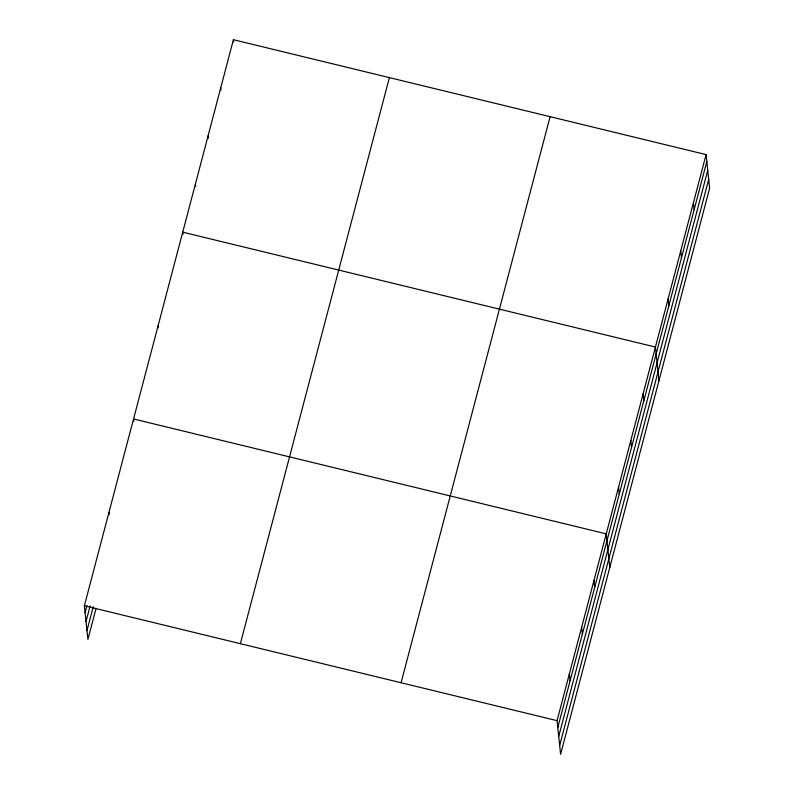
<?xml version="1.0" encoding="UTF-8"?>
<svg xmlns="http://www.w3.org/2000/svg" width="794" height="794" viewBox="0 0 794 794"><rect width="100%" height="100%" fill="white"/><g stroke="black" fill="none" stroke-linecap="round" stroke-linejoin="round"><path stroke-width="1.19" d="M96.104 608.264L87.906 639.398L84.372 605.762L233.406 39.7L706.094 154.602L709.628 188.238L560.594 754.3L557.06 720.664L706.094 154.602M85.097 612.66L86.993 605.475M86.02 621.484L90.119 605.921M86.983 630.575L93.285 606.626M240.364 643.676L389.388 77.614M401.069 682.741L550.103 116.678M557.785 727.562L706.819 161.5M558.718 736.385L707.742 170.323M559.671 745.477L708.705 179.414M84.372 605.762L557.06 720.664M693.42 202.718L694.145 209.616M680.756 250.825L681.48 257.722M668.091 298.941L668.816 305.839M658.96 380.703L655.417 347.057L182.729 232.166L182.977 234.458M643.13 393.764L643.855 400.662M630.833 440.462L631.558 447.359M618.536 487.159L619.26 494.057M609.772 567.502L606.239 533.866L133.551 418.964L133.799 421.257M593.942 580.563L594.666 587.461M581.655 627.26L582.379 634.158M569.358 673.957L570.082 680.855M233.406 39.7L233.644 42.003M220.732 87.816L220.98 90.119M208.068 135.933L208.306 138.225M195.403 184.049L195.642 186.342M158.145 325.56L158.383 327.862M108.967 512.358L109.205 514.661"/></g></svg>
